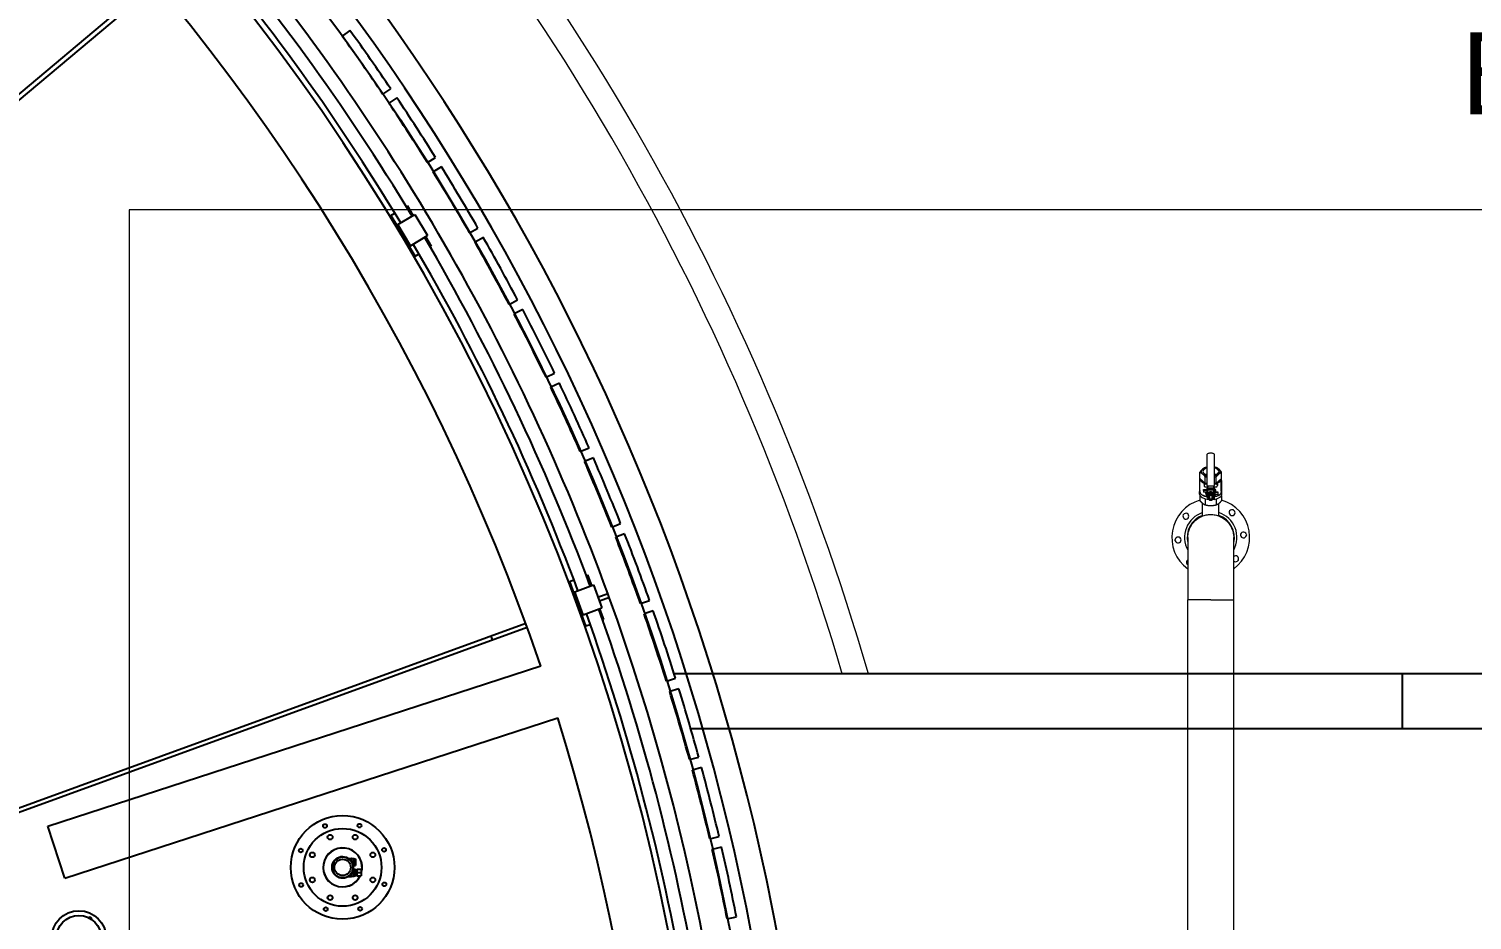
# Model space of a CAD drawing. Header units: millimetres. Extents: x 0 to 100323, y 0 to 59400.
# Drawn here: x 20788 to 26074, y 23813 to 27079 of the extents above; entities that cross this region are included whole.
import ezdxf

# ---------------------------------------------------------------- set-up
doc = ezdxf.new("R2010")
doc.units = ezdxf.units.MM
doc.header["$LTSCALE"] = 100
doc.layers.add('Detail Boundary', color=7, linetype='Continuous', lineweight=18)
doc.layers.add('Visible', color=7, linetype='Continuous', lineweight=25)
for name, color, linetype, lineweight, true_color in [('P_Biomass (BM)', 150, 'Continuous', 18, 0x007fff), ('P_Cable Ducts (CD)', 30, 'Continuous', 18, 0xff7f00), ('P_Condensate (CS)', 40, 'Continuous', 18, 0xffbf00)]:
    doc.layers.add(name, color=color, linetype=linetype, lineweight=lineweight, true_color=true_color)
doc.styles.add('Title', font='arial.ttf')

# ---------------------------------------------------------------- blocks, each defined once
blk = doc.blocks.new('2dDetail1')
at = {"layer": 'Detail Boundary', "flags": 128}
blk.add_lwpolyline([(211.552, 187.035), (311.266, 187.035), (311.266, 264.162), (211.552, 264.162), (211.552, 187.035)], dxfattribs=at)
at = {"layer": 'Detail Boundary', "insert": (260.332, 267.662), "char_height": 3, "attachment_point": 7, "style": 'Title'}
blk.add_mtext('B', dxfattribs=at)

msp = doc.modelspace()

# ---------------------------------------------------------------- linework, layer by layer
at = {"layer": 'P_Biomass (BM)'}
for p, q in [((25104.1, 25519.8), (25104.1, 25521.3)), ((25104.1, 25405.8), (25104.1, 25519.8)), ((25129.1, 25521.3), (25129.1, 25519.8)), ((25129.1, 25519.8), (25129.1, 25405.8)), ((25076.6, 25384.4), (25076.6, 25431.3)), ((25076.8, 25431.3), (25076.8, 25454.6)), ((25076.8, 25431.3), (25096.7, 25414.1)), ((25096.7, 25414.1), (25096.7, 25437.4)), ((25136.5, 25414.1), (25136.5, 25437.4)), ((25136.5, 25414.1), (25156.5, 25431.3)), ((25156.5, 25431.3), (25156.5, 25454.6)), ((25156.6, 25424.4), (25156.6, 25431.3)), ((25075.6, 25374.8), (25075.6, 25384.4)), ((25090.6, 25391), (25103.6, 25392.2)), ((25090.6, 25388.2), (25090.6, 25391)), ((25104.2, 25388.2), (25090.6, 25388.2)), ((25090.6, 25388.2), (25090.6, 25381.3)), ((25099.3, 25381.3), (25090.6, 25381.3)), ((25092, 25410.7), (25092, 25406)), ((25096.7, 25414.1), (25104.1, 25414.1)), ((25104.1, 25410.8), (25097.6, 25410.8)), ((25097.6, 25401.1), (25105.6, 25401.1)), ((25098.6, 25376.9), (25098.6, 25381.3)), ((25105.6, 25386.4), (25100.6, 25383.9)), ((25100.6, 25381.4), (25100.6, 25383.9)), ((25105.6, 25383.9), (25100.6, 25381.4)), ((25100.6, 25381.4), (25100.6, 25365.4)), ((25103.6, 25399.3), (25103.6, 25395.4)), ((25103.6, 25391.6), (25103.6, 25395.4)), ((25104.2, 25388.2), (25104.2, 25390.4)), ((25105.1, 25400.7), (25105.6, 25400.7)), ((25105.1, 25394), (25128.1, 25394)), ((25105.1, 25390.1), (25128.1, 25390.1)), ((25105.6, 25405.1), (25127.6, 25405.1)), ((25105.6, 25404.1), (25105.6, 25405.1)), ((25105.6, 25404.1), (25105.6, 25401.3)), ((25105.6, 25395.9), (25105.6, 25401.3)), ((25127.6, 25395.9), (25105.6, 25395.9)), ((25105.6, 25378.4), (25105.6, 25390.1)), ((25109.7, 25378.8), (25109.7, 25374.9)), ((25123.6, 25378.8), (25123.6, 25374.9)), ((25127.6, 25404.1), (25127.6, 25405.1)), ((25127.6, 25404.1), (25127.6, 25401.3)), ((25127.6, 25395.9), (25127.6, 25401.3)), ((25127.6, 25401.1), (25135.6, 25401.1)), ((25127.6, 25400.7), (25128.1, 25400.7)), ((25127.6, 25378.4), (25127.6, 25390.1)), ((25132.6, 25383.9), (25127.6, 25386.4)), ((25132.6, 25381.4), (25127.6, 25383.9)), ((25129.1, 25414.1), (25136.5, 25414.1)), ((25135.6, 25410.8), (25129.1, 25410.8)), ((25129.6, 25399.3), (25129.6, 25395.4)), ((25129.6, 25395.4), (25129.6, 25391.6)), ((25132.6, 25383.9), (25132.6, 25381.4)), ((25132.6, 25365.4), (25132.6, 25381.4)), ((25134.2, 25384), (25134.2, 25380.4)), ((25134.2, 25384), (25142.7, 25383)), ((25142.7, 25380.4), (25134.2, 25380.4)), ((25142.7, 25373.5), (25134.2, 25373.5)), ((25134.6, 25384), (25134.6, 25385.6)), ((25141.2, 25410.7), (25141.2, 25406)), ((25142.7, 25383), (25142.7, 25380.4)), ((25142.7, 25380.4), (25142.7, 25373.5)), ((25154.7, 25384.8), (25154.7, 25418.3)), ((25154.7, 25418.3), (25156.6, 25418.3)), ((25154.7, 25384.8), (25156.6, 25384.8)), ((25156.6, 25424.4), (25156.6, 25418.3)), ((25156.6, 25418.3), (25156.6, 25384.8)), ((25156.6, 25384.4), (25156.6, 25384.8)), ((25157.6, 25374.8), (25157.6, 25384.4)), ((25076.8, 25369.9), (25076.8, 25351.5)), ((25086.5, 25294.2), (25086.5, 25340.4)), ((25096.7, 25356.8), (25096.7, 25334.2)), ((25100.6, 25365.4), (25102.9, 25364.3)), ((25102.6, 25370.9), (25102.6, 25368.9)), ((25102.8, 25368.4), (25102.8, 25364.5)), ((25111.6, 25367.7), (25111.6, 25359.2)), ((25112.6, 25353.6), (25112.5, 25353.7)), ((25112.6, 25353.6), (25112.6, 25350.6)), ((25120.6, 25350.6), (25112.6, 25350.6)), ((25120.8, 25353.7), (25120.6, 25353.6)), ((25120.6, 25350.6), (25120.6, 25353.6)), ((25121.6, 25359.2), (25121.6, 25367.7)), ((25129.6, 25354.4), (25123.8, 25354.4)), ((25129.6, 25363), (25129.6, 25354.4)), ((25129.7, 25369.8), (25130.6, 25369.9)), ((25130.4, 25364.3), (25132.6, 25365.4)), ((25130.5, 25368.4), (25130.5, 25364.5)), ((25130.5, 25368), (25130.6, 25368)), ((25130.6, 25369.9), (25130.6, 25371.9)), ((25130.6, 25368), (25130.6, 25369.9)), ((25136.5, 25356.8), (25136.5, 25334.2)), ((25146.8, 25294.2), (25146.8, 25340.4)), ((25156.5, 25369.9), (25156.5, 25351.5)), ((25032.5, 25215.6), (25032.5, 25215.6)), ((25032.5, 25215.6), (25032.5, 24987)), ((25200.8, 24986.6), (25200.8, 25215.6)), ((25116.6, 24987), (25032.5, 24987)), ((25032.5, 24987), (25032.5, 24986.6)), ((25032.5, 23083.4), (25032.5, 24986.6)), ((25116.6, 24986.6), (25200.8, 24986.6)), ((25200.8, 23083.4), (25200.8, 24986.6)), ((25200.8, 24986.6), (25200.8, 24986.6))]:
    msp.add_line(p, q, dxfattribs=at)
for centre, radius, start, end in [((25105.6, 25521.3), 1.5, 109.3712, 180), ((25127.6, 25521.3), 1.5, 0, 70.6288), ((25116.6, 25215.6), 142.5, 106.2339, 233.8066), ((25116.6, 25215.6), 142.5, 306.1953, 73.7661), ((25025.5, 25293.7), 10.8, 152.3424, 126.5033), ((25116.6, 25215.6), 96, 108.3042, 208.7705), ((25116.6, 25215.6), 86.5, 110.399, 193.387), ((25116.6, 25215.6), 96, 331.2314, 71.6958), ((25116.6, 25215.6), 86.5, 346.6149, 69.601), ((25194.7, 25306.8), 10.8, 62.3424, 36.5033), ((24997, 25206.4), 10.8, 197.3424, 171.5033), ((25236.3, 25224.9), 10.8, 17.3424, 351.5033), ((25038.6, 25124.5), 10.8, 124.5205, 216.5033), ((25207.8, 25137.6), 10.8, 332.3424, 130.5767), ((25207.8, 25137.6), 10.8, 229.4252, 306.5033)]:
    msp.add_arc(centre, radius, start, end, dxfattribs=at)
for centre, major_axis, ratio, start_param, end_param in [((25116.6, 25431.3), (-40, 0), 0.5, 6.192924, 7.359018), ((25116.6, 25457.3), (-34.5, 0), 0.5, 5.759587, 6.806784), ((25116.6, 25457.3), (-34.5, 0), 0.5, 5.083144, 5.759587), ((25116.6, 25457.3), (34.5, 0), 0.5, 3.665191, 4.341634), ((25116.6, 25457.3), (-29.1, 0), 0.5, 5.156919, 7.409452), ((25116.6, 25435), (-28.3, 0), 0.5, 5.170483, 5.405675), ((25116.6, 25435), (-27.4, 0), 0.5, 5.186114, 5.398535), ((25116.6, 25457.3), (-34.5, 0), 0.5, 3.665191, 4.341634), ((25116.6, 25457.3), (29.1, 0), 0.5, 5.156919, 7.409452), ((25116.6, 25457.3), (34.5, 0), 0.5, 5.083144, 5.759587), ((25116.6, 25435), (-28.3, 0), 0.5, 4.019103, 4.254295), ((25116.6, 25435), (-27.4, 0), 0.5, 4.026243, 4.238664), ((25116.6, 25431.3), (40, 0), 0.5, 5.207353, 6.373447), ((25116.6, 25457.3), (34.5, 0), 0.5, 5.759587, 6.806784), ((25116.6, 25384.4), (-41, 0), 0.5, 6.061871, 7.453085), ((25116.6, 25374.8), (-41, 0), 0.5, 0, 1.390416), ((25116.6, 25384.4), (-40, 0), 0.5, 0, 1.159279), ((25097.6, 25406), (-5.6, 0), 0.866025, 4.712389, 7.853982), ((25116.6, 25376.9), (-18, 0), 0.866025, 6.001705, 6.759068), ((25116.6, 25368.9), (14, 0), 0.866025, 0.07854, 3.28494), ((25116.6, 25370.9), (-14, 0), 0.866025, 5.616239, 6.283185), ((25105.1, 25399.3), (-1.5, 0), 0.965926, 4.712389, 6.283185), ((25105.1, 25395.4), (-1.5, 0), 0.965926, 0, 1.570796), ((25105.1, 25391.6), (-1.5, 0), 0.965926, 0, 1.570796), ((25105.6, 25405.8), (-1.5, 0), 0.5, 0, 1.570796), ((25116.6, 25376.9), (18, 0), 0.866025, 2.22826, 2.334583), ((25116.6, 25370.9), (14, 0), 0.866025, 0.666946, 2.474646), ((25116.6, 25363.9), (-12, 0), 0.866025, 4.712389, 5.759587), ((25116.6, 25363.9), (-12, 0), 0.866025, 3.665191, 4.712389), ((25127.6, 25405.8), (1.5, 0), 0.5, 4.712389, 6.283185), ((25116.6, 25376.9), (18, 0), 0.866025, 0.224093, 0.913333), ((25116.6, 25370.9), (14, 0), 0.866025, 0.07854, 0.666946), ((25128.1, 25399.3), (1.5, 0), 0.965926, 0, 1.570796), ((25128.1, 25395.4), (1.5, 0), 0.965926, 4.712389, 6.283185), ((25128.1, 25391.6), (1.5, 0), 0.965926, 4.712389, 6.283185), ((25116.6, 25374.8), (41, 0), 0.5, 5.035031, 6.283185), ((25116.6, 25384.4), (41, 0), 0.5, 5.113285, 6.5045), ((25116.6, 25384.4), (40, 0), 0.5, 5.123906, 6.283185), ((25116.6, 25376.9), (18, 0), 0.866025, 5.807303, 6.059092), ((25135.6, 25406), (5.6, 0), 0.866025, 4.712389, 7.853982), ((25116.6, 25424.4), (40, 0), 0.5, 5.97409, 6.283185), ((25116.6, 25363.9), (-12, 0), 0.866025, 5.759587, 6.806784), ((25116.6, 25363.9), (12, 0), 0.866025, 3.665191, 4.712389), ((25116.6, 25363.9), (-8, 0), 0.866025, 5.387521, 7.17885), ((25116.6, 25364.3), (-7, 0), 0.866025, 5.507992, 7.058379), ((25116.6, 25368.6), (-7, 0), 0.866025, 0.36141, 0.775193), ((25116.6, 25370.9), (8.1, 0), 0.866025, 3.794524, 4.047103), ((25116.6, 25363.9), (8, 0), 0.866025, 0.895665, 2.245928), ((25116.6, 25363.4), (7, 0), 0.866025, 0.775193, 2.366399), ((25116.6, 25363.4), (-7, 0), 0.866025, 0.775193, 2.366399), ((25116.6, 25363.9), (-8, 0), 0.866025, 0.895665, 2.245928), ((25116.6, 25363.9), (12, 0), 0.866025, 4.712389, 5.759587), ((25116.6, 25363.9), (8, 0), 0.866025, 5.387521, 7.17885), ((25116.6, 25364.3), (7, 0), 0.866025, 5.507992, 7.058379), ((25116.6, 25370.9), (8.1, 0), 0.866025, 5.377675, 5.630254), ((25116.6, 25368.6), (7, 0), 0.866025, 5.507992, 5.921775), ((25116.6, 25363.9), (12, 0), 0.866025, 5.759587, 6.806784), ((25116.6, 25368.9), (14, 0), 0.866025, 6.139838, 6.204645)]:
    msp.add_ellipse(centre, major_axis=major_axis, ratio=ratio, start_param=start_param, end_param=end_param, dxfattribs=at)
for points, knots in [([(25128.1, 25522.7), (25126.7, 25523.2), (25125.2, 25523.6), (25122.1, 25524.2), (25120.5, 25524.4), (25117.4, 25524.6), (25115.8, 25524.6), (25112.7, 25524.4), (25111.2, 25524.2), (25108.1, 25523.6), (25106.6, 25523.2), (25105.1, 25522.7)], [5.8975334, 5.8975334, 5.8975334, 5.8975334, 6.0517941, 6.0517941, 6.2060549, 6.2060549, 6.3603157, 6.3603157, 6.5145765, 6.5145765, 6.6688372, 6.6688372, 6.6688372, 6.6688372]), ([(25092, 25410.7), (25092, 25411.3), (25092.2, 25411.9), (25092.7, 25412.8), (25093.1, 25413.2), (25094, 25413.7), (25094.7, 25413.9), (25096.1, 25414), (25096.9, 25413.9), (25097.6, 25413.7)], [-1.8119056, -1.8119056, -1.8119056, -1.8119056, -1.6002654, -1.6002654, -1.3886253, -1.3886253, -1.1377582, -1.1377582, -0.8868911, -0.8868911, -0.8868911, -0.8868911]), ([(25100.4, 25391.9), (25100.8, 25392.5), (25101.2, 25393.1), (25102.3, 25394.2), (25102.9, 25394.8), (25103.6, 25395.3)], [-10.2383259, -10.2383259, -10.2383259, -10.2383259, -9.9889569, -9.9889569, -9.6840106, -9.6840106, -9.6840106, -9.6840106]), ([(25129.6, 25395.3), (25130.3, 25394.8), (25131, 25394.2), (25132.2, 25392.9), (25132.8, 25392.1), (25133.7, 25390.4), (25134.1, 25389.5), (25134.5, 25387.6), (25134.6, 25386.6), (25134.6, 25385.6)], [-6.850887, -6.850887, -6.850887, -6.850887, -6.545941, -6.545941, -6.201171, -6.201171, -5.856402, -5.856402, -5.511633, -5.511633, -5.511633, -5.511633]), ([(25141.2, 25410.7), (25141.2, 25411.3), (25141.1, 25411.9), (25140.5, 25412.8), (25140.2, 25413.2), (25139.2, 25413.7), (25138.6, 25413.9), (25137.1, 25414), (25136.4, 25413.9), (25135.6, 25413.7)], [0, 0, 0, 0, 0.2116401, 0.2116401, 0.4232803, 0.4232803, 0.6741474, 0.6741474, 0.9250144, 0.9250144, 0.9250144, 0.9250144]), ([(25016, 25298.7), (25016.1, 25299), (25016.3, 25299.2), (25016.9, 25300.3), (25017.5, 25301), (25018.5, 25301.9), (25018.8, 25302.1), (25019.1, 25302.3)], [-2.1952792, -2.1952792, -2.1952792, -2.1952792, -2.0993492, -2.0993492, -1.8229843, -1.8229843, -1.7097702, -1.7097702, -1.7097702, -1.7097702]), ([(25032.5, 25215.6), (25032.5, 25218.2), (25032.6, 25220.9), (25033.1, 25226.5), (25033.5, 25229.3), (25034.6, 25234.8), (25035.3, 25237.6), (25037, 25242.9), (25037.9, 25245.4), (25039.9, 25250.2), (25041, 25252.7), (25043.6, 25257.6), (25045.1, 25260), (25048.2, 25264.7), (25049.9, 25267), (25053.5, 25271.3), (25055.3, 25273.3), (25059, 25277), (25061, 25278.8), (25065.2, 25282.3), (25067.5, 25284), (25072.2, 25287.2), (25074.7, 25288.6), (25079.6, 25291.2), (25082, 25292.4), (25086.8, 25294.4), (25089.4, 25295.3), (25094.7, 25296.9), (25097.4, 25297.6), (25103, 25298.7), (25105.8, 25299.1), (25111.3, 25299.7), (25114, 25299.8), (25116.6, 25299.8), (25119.2, 25299.8), (25121.9, 25299.7), (25127.5, 25299.1), (25130.3, 25298.7), (25135.8, 25297.6), (25138.6, 25296.9), (25143.9, 25295.3), (25146.4, 25294.4), (25151.2, 25292.4), (25153.7, 25291.2), (25158.6, 25288.6), (25161, 25287.2), (25165.7, 25284), (25168, 25282.3), (25172.3, 25278.8), (25174.3, 25277), (25178, 25273.3), (25179.8, 25271.3), (25183.3, 25267), (25185, 25264.7), (25188.2, 25260), (25189.6, 25257.6), (25192.2, 25252.7), (25193.4, 25250.2), (25195.4, 25245.4), (25196.3, 25242.9), (25197.9, 25237.6), (25198.6, 25234.8), (25199.7, 25229.3), (25200.1, 25226.5), (25200.7, 25220.9), (25200.8, 25218.2), (25200.8, 25215.6)], [37.386901, 37.386901, 37.386901, 37.386901, 38.165795, 38.165795, 38.944689, 38.944689, 39.723583, 39.723583, 40.502477, 40.502477, 41.28137, 41.28137, 42.060264, 42.060264, 42.839158, 42.839158, 43.618052, 43.618052, 44.396945, 44.396945, 45.175839, 45.175839, 45.954733, 45.954733, 46.733627, 46.733627, 47.512521, 47.512521, 48.291414, 48.291414, 49.070308, 49.070308, 49.849202, 49.849202, 49.849202, 50.628096, 50.628096, 51.406989, 51.406989, 52.185883, 52.185883, 52.964777, 52.964777, 53.743671, 53.743671, 54.522564, 54.522564, 55.301458, 55.301458, 56.080352, 56.080352, 56.859246, 56.859246, 57.638139, 57.638139, 58.417033, 58.417033, 59.195927, 59.195927, 59.974821, 59.974821, 60.753715, 60.753715, 61.532608, 61.532608, 62.31136, 62.31136, 62.31136, 62.31136]), ([(25199.7, 25316.3), (25200, 25316.1), (25200.2, 25316), (25201.3, 25315.3), (25202, 25314.7), (25202.9, 25313.8), (25203.1, 25313.5), (25203.3, 25313.2)], [-2.1952792, -2.1952792, -2.1952792, -2.1952792, -2.0993492, -2.0993492, -1.8229843, -1.8229843, -1.7097702, -1.7097702, -1.7097702, -1.7097702]), ([(25246.5, 25228.1), (25246.6, 25227.8), (25246.7, 25227.5), (25247, 25226.3), (25247, 25225.3), (25247, 25224), (25247, 25223.7), (25246.9, 25223.3)], [-2.1952792, -2.1952792, -2.1952792, -2.1952792, -2.0993492, -2.0993492, -1.8229843, -1.8229843, -1.7097702, -1.7097702, -1.7097702, -1.7097702]), ([(24986.7, 25203.2), (24986.7, 25203.3), (24986.6, 25203.4), (24986.2, 25204.9), (24986.1, 25206.3), (24986.3, 25207.8), (24986.3, 25207.9), (24986.4, 25208)], [-3.2252988, -3.2252988, -3.2252988, -3.2252988, -3.177097, -3.177097, -2.688345, -2.688345, -2.659356, -2.659356, -2.659356, -2.659356]), ([(25032.5, 25115.6), (25031.8, 25116.1), (25031.2, 25116.6), (25030.4, 25117.5), (25030.2, 25117.8), (25029.9, 25118.1)], [-2.0663888, -2.0663888, -2.0663888, -2.0663888, -1.8229843, -1.8229843, -1.7097702, -1.7097702, -1.7097702, -1.7097702]), ([(25217.3, 25132.6), (25217.1, 25132.3), (25217, 25132), (25216.3, 25131), (25215.7, 25130.3), (25214.8, 25129.4), (25214.5, 25129.2), (25214.2, 25128.9)], [-2.1952792, -2.1952792, -2.1952792, -2.1952792, -2.0993492, -2.0993492, -1.8229843, -1.8229843, -1.7097702, -1.7097702, -1.7097702, -1.7097702])]:
    msp.add_open_spline(points, degree=3, knots=knots, dxfattribs=at)
for points, weights in [([(25086.7, 25465.9), (25082.1, 25461.9), (25076.8, 25454.6)], [1.77816775413, 1.77816775413, 1.65050105335]), ([(25076.8, 25454.6), (25082.1, 25452.7), (25086.7, 25448.7)], [1.65050105335, 1.77816775413, 1.77816775413]), ([(25096.7, 25471.9), (25091.4, 25469.9), (25086.7, 25465.9)], [1.65050105335, 1.77816775413, 1.77816775413]), ([(25086.7, 25448.7), (25091.4, 25444.7), (25096.7, 25437.4)], [1.77816775413, 1.77816775413, 1.65050105335]), ([(25104.1, 25473.5), (25100.6, 25472.8), (25096.7, 25471.9)], [1.72335298424, 1.69451358014, 1.65050105335]), ([(25096.7, 25437.4), (25100.6, 25438.3), (25104.1, 25439)], [1.65050105335, 1.69451358014, 1.72335298424]), ([(25136.5, 25471.9), (25132.7, 25472.8), (25129.1, 25473.5)], [1.65050105335, 1.69451358014, 1.72335298424]), ([(25129.1, 25439), (25132.7, 25438.3), (25136.5, 25437.4)], [1.72335298424, 1.69451358014, 1.65050105335]), ([(25146.5, 25465.9), (25141.9, 25469.9), (25136.5, 25471.9)], [1.77816775413, 1.77816775413, 1.65050105335]), ([(25136.5, 25437.4), (25141.9, 25444.7), (25146.5, 25448.7)], [1.65050105335, 1.77816775413, 1.77816775413]), ([(25156.5, 25454.6), (25151.1, 25461.9), (25146.5, 25465.9)], [1.65050105335, 1.77816775413, 1.77816775413]), ([(25146.5, 25448.7), (25151.1, 25452.7), (25156.5, 25454.6)], [1.77816775413, 1.77816775413, 1.65050105335]), ([(25102.8, 25368.4), (25104.6, 25371.7), (25106.2, 25374.1)], [1.66506350946, 1.79385662014, 1.79385662014]), ([(25106.2, 25374.1), (25107.8, 25376.5), (25109.7, 25378.8)], [1.79385662014, 1.79385662014, 1.66506350946]), ([(25106.2, 25369.1), (25107.8, 25371.5), (25109.7, 25374.9)], [1.79385662014, 1.79385662014, 1.66506350946]), ([(25116.6, 25379.3), (25113.4, 25379.3), (25109.7, 25378.8)], [1.79385662014, 1.79385662014, 1.66506350946]), ([(25116.6, 25374.3), (25113.4, 25374.3), (25109.7, 25374.9)], [1.79385662014, 1.79385662014, 1.66506350946]), ([(25123.6, 25378.8), (25119.8, 25379.3), (25116.6, 25379.3)], [1.66506350946, 1.79385662014, 1.79385662014]), ([(25123.6, 25374.9), (25119.8, 25374.3), (25116.6, 25374.3)], [1.66506350946, 1.79385662014, 1.79385662014]), ([(25123.6, 25378.8), (25125.4, 25376.5), (25127, 25374.1)], [1.66506350946, 1.79385662014, 1.79385662014]), ([(25123.6, 25374.9), (25125.4, 25371.5), (25127, 25369.1)], [1.66506350946, 1.79385662014, 1.79385662014]), ([(25127, 25374.1), (25128.6, 25371.7), (25130.5, 25368.4)], [1.79385662014, 1.79385662014, 1.66506350946]), ([(25086.7, 25340.2), (25082.1, 25344.2), (25076.8, 25351.5)], [1.77816775413, 1.77816775413, 1.65050105335]), ([(25096.7, 25334.2), (25091.4, 25336.2), (25086.7, 25340.2)], [1.65050105335, 1.77816775413, 1.77816775413]), ([(25116.6, 25331.5), (25107.4, 25331.5), (25096.7, 25334.2)], [1.77816775413, 1.77816775413, 1.65050105335]), ([(25102.8, 25364.5), (25104.6, 25366.7), (25106.2, 25369.1)], [1.66506350946, 1.79385662014, 1.79385662014]), ([(25106.2, 25358.7), (25104.6, 25361.1), (25102.8, 25364.5)], [1.79385662014, 1.79385662014, 1.66506350946]), ([(25109.7, 25354.1), (25107.8, 25356.3), (25106.2, 25358.7)], [1.66506350946, 1.79385662014, 1.79385662014]), ([(25116.6, 25353.5), (25113.4, 25353.5), (25109.7, 25354.1)], [1.79385662014, 1.79385662014, 1.66506350946]), ([(25111.6, 25367.7), (25111.6, 25368.4), (25111.6, 25369.3)], [1.09389498572, 1.12552357002, 1.14874156311]), ([(25111.6, 25358.5), (25111.6, 25358.9), (25111.6, 25359.2)], [1.14874156311, 1.12552357002, 1.09389498572]), ([(25123.6, 25354.1), (25119.8, 25353.5), (25116.6, 25353.5)], [1.66506350946, 1.79385662014, 1.79385662014]), ([(25136.5, 25334.2), (25125.9, 25331.5), (25116.6, 25331.5)], [1.65050105335, 1.77816775413, 1.77816775413]), ([(25121.6, 25369.3), (25121.6, 25368.4), (25121.6, 25367.7)], [1.14874156311, 1.12552357002, 1.09389498572]), ([(25121.6, 25359.2), (25121.6, 25358.9), (25121.6, 25358.5)], [1.09389498572, 1.12552357002, 1.14874156311]), ([(25127, 25358.7), (25125.4, 25356.3), (25123.6, 25354.1)], [1.79385662014, 1.79385662014, 1.66506350946]), ([(25127, 25369.1), (25128.6, 25366.7), (25130.5, 25364.5)], [1.79385662014, 1.79385662014, 1.66506350946]), ([(25130.5, 25364.5), (25128.6, 25361.1), (25127, 25358.7)], [1.66506350946, 1.79385662014, 1.79385662014]), ([(25146.5, 25340.2), (25141.9, 25336.2), (25136.5, 25334.2)], [1.77816775413, 1.77816775413, 1.65050105335]), ([(25156.5, 25351.5), (25151.1, 25344.2), (25146.5, 25340.2)], [1.65050105335, 1.77816775413, 1.77816775413])]:
    msp.add_rational_spline(points, weights, degree=2, dxfattribs=at)
at = {"layer": 'P_Cable Ducts (CD)'}
for radius, start, end in [(8966, 16.19046, 44.03491), (8874, 16.363, 44.02992)]:
    msp.add_arc((15252.6, 22215.6), radius, start, end, dxfattribs=at)
at = {"layer": 'P_Condensate (CS)'}
msp.add_arc((15252.6, 22215.6), 8966, 45.96509, 314.03491, dxfattribs=at)
at = {"layer": 'Visible'}
for p, q in [((15578.3, 22499.3), (21245.6, 27254.8)), ((21255.9, 27242.5), (15588.6, 22487.1)), ((21963.9, 27073.6), (21935.6, 27053)), ((22084.5, 26840.3), (22113.5, 26859.9)), ((22135.9, 26826.7), (22106.8, 26807.2)), ((22247.9, 26589.2), (22277.6, 26607.7)), ((22298.8, 26573.7), (22269, 26555.3)), ((22169.5, 26429.1), (22173.6, 26431.6)), ((22173.6, 26431.6), (22194.6, 26396.3)), ((22113.5, 26395.8), (22128, 26404.4)), ((22113.5, 26395.8), (22137.5, 26355.4)), ((22139.2, 26362.2), (22202, 26399.5)), ((22195.1, 26395.5), (22194.6, 26396.3)), ((22202, 26399.5), (22248, 26322.2)), ((22141.8, 26357.9), (22137.5, 26355.4)), ((22142.1, 26347.7), (22137.5, 26355.4)), ((22139, 26345.8), (22139.5, 26346.1)), ((22185.2, 26284.9), (22139.2, 26362.2)), ((22142.1, 26347.7), (22139.5, 26346.1)), ((22143.3, 26355.4), (22141.6, 26354.3)), ((22144.6, 26349.2), (22141.6, 26354.3)), ((22142.1, 26347.7), (22173.8, 26294.4)), ((22176.3, 26295.9), (22144.6, 26349.2)), ((22402.1, 26332.3), (22432.5, 26349.7)), ((22170.7, 26292.5), (22171.2, 26292.8)), ((22171.2, 26292.8), (22173.8, 26294.4)), ((22173.8, 26294.4), (22178.4, 26286.6)), ((22176.3, 26295.9), (22179.4, 26290.7)), ((22182.7, 26289.2), (22178.4, 26286.6)), ((22202.4, 26246.2), (22178.4, 26286.6)), ((22181.1, 26291.8), (22179.4, 26290.7)), ((22185.2, 26284.9), (22248, 26322.2)), ((22241.6, 26317.2), (22241.1, 26318.1)), ((22262.5, 26282), (22241.6, 26317.2)), ((22258.4, 26279.5), (22262.5, 26282)), ((22452.4, 26315), (22422, 26297.6)), ((22202.4, 26246.2), (22216.9, 26254.9)), ((22546.9, 26070), (22577.9, 26086.3)), ((22596.5, 26050.9), (22565.5, 26034.6)), ((22682, 25802.6), (22713.6, 25817.8)), ((22730.9, 25781.7), (22699.3, 25766.5)), ((22807.4, 25530.5), (22839.5, 25544.5)), ((22855.4, 25507.8), (22823.4, 25493.8)), ((22922.8, 25254), (22955.3, 25266.8)), ((22970, 25229.6), (22937.4, 25216.7)), ((22768.2, 25054.7), (22784.1, 25060.5)), ((22829.4, 25077.1), (22834, 25078.7)), ((22834, 25078.7), (22848, 25040.2)), ((22768.2, 25054.7), (22784.4, 25010.6)), ((22789.1, 25012.3), (22784.4, 25010.6)), ((22787.4, 25002.1), (22784.4, 25010.6)), ((22787.3, 25017), (22855.9, 25042)), ((22818.2, 24932.5), (22787.3, 25017)), ((22790.1, 25009.5), (22788.2, 25008.8)), ((22790.3, 25003.2), (22788.2, 25008.8)), ((22848.4, 25039.3), (22848, 25040.2)), ((22855.9, 25042), (22886.8, 24957.5)), ((22872.2, 24997.4), (22908.4, 25010.6)), ((22784.1, 25000.9), (22784.6, 25001.1)), ((22787.4, 25002.1), (22784.6, 25001.1)), ((22787.4, 25002.1), (22808.7, 24943.9)), ((22811.5, 24944.9), (22790.3, 25003.2)), ((22801.7, 24971.8), (22803.6, 24972.5)), ((22809.1, 24957.4), (22807.2, 24956.8)), ((22818.2, 24932.5), (22886.8, 24957.5)), ((22913.9, 24995.6), (22877.7, 24982.4)), ((22879.6, 24953.8), (22879.3, 24954.8)), ((22893.7, 24915.3), (22879.6, 24953.8)), ((23028, 24973.5), (23061, 24985.1)), ((15655.7, 22370.8), (22607.7, 24901.2)), ((22805.4, 24942.7), (22805.9, 24942.9)), ((22805.9, 24942.9), (22808.7, 24943.9)), ((22808.7, 24943.9), (22811.8, 24935.4)), ((22811.5, 24944.9), (22813.6, 24939.3)), ((22816.5, 24937.2), (22811.8, 24935.4)), ((22827.9, 24891.3), (22811.8, 24935.4)), ((22815.5, 24940), (22813.6, 24939.3)), ((22889.2, 24913.7), (22893.7, 24915.3)), ((23074.3, 24947.3), (23041.3, 24935.7)), ((22613.2, 24886.1), (15661.2, 22355.8)), ((22827.9, 24891.3), (22843.8, 24897.1)), ((20857.6, 24157.7), (22662.9, 24744.7)), ((23123, 24689.3), (23156.5, 24699.7)), ((29712.6, 24715.6), (23151.4, 24715.6)), ((25032.5, 24715.6), (23292.9, 24715.6)), ((25032.5, 24715.6), (23292.9, 24715.6)), ((25818, 24715.6), (25200.8, 24715.6)), ((29571.2, 24715.6), (25200.8, 24715.6)), ((27018, 24715.6), (25818, 24715.6)), ((25818, 24715.6), (25818, 24515.6)), ((25818, 24715.6), (25818, 24515.6)), ((23168.4, 24661.5), (23134.9, 24651.1)), ((20919.4, 23967.5), (22725.1, 24554.6)), ((23212, 24515.6), (29655.5, 24515.6)), ((23352.4, 24515.6), (25032.5, 24515.6)), ((25200.8, 24515.6), (25818, 24515.6)), ((25818, 24515.6), (27018, 24515.6)), ((23207.7, 24401.9), (23241.4, 24411.1)), ((23252, 24372.5), (23218.2, 24363.3)), ((20919.4, 23967.5), (20857.6, 24157.7)), ((23281.8, 24111.6), (23315.9, 24119.6)), ((23325, 24080.6), (23290.9, 24072.6)), ((21956.6, 24039.8), (21968.8, 24039.8)), ((21969, 24039.2), (21979.5, 24039.2)), ((21972.7, 24025.7), (21972.7, 24025.7)), ((21974.7, 24014.5), (21975.5, 24014.5)), ((21974.9, 24012.9), (21975.5, 24012.9)), ((21974.9, 24000.5), (21975.5, 24000.5)), ((21975.5, 24014.5), (21975.5, 24012.9)), ((21975.5, 24000.5), (21975.5, 24012.9)), ((21975.5, 24012.2), (21979.5, 24012.2)), ((21975.5, 24001.2), (21979.5, 24001.2)), ((21975.5, 24000.5), (21975.5, 23998.9)), ((21979.5, 24037.7), (21979.5, 24039.2)), ((21979.5, 24037.7), (21979.5, 24037)), ((21979.5, 24037.7), (21984.5, 24037.7)), ((21979.5, 24026.3), (21979.5, 24037)), ((21979.5, 24026.3), (21979.5, 24025.7)), ((21979.5, 24025.7), (21979.5, 24025)), ((21979.5, 24025.7), (21984.5, 24025.7)), ((21979.5, 24014.3), (21979.5, 24025)), ((21979.5, 24014.3), (21979.5, 24013.7)), ((21979.5, 24013.7), (21984.5, 24013.7)), ((21979.5, 24012.2), (21979.5, 24013.7)), ((21979.5, 23999.7), (21979.5, 24001.2)), ((21979.5, 23999.7), (21979.5, 23999)), ((21979.5, 23999.7), (21984.5, 23999.7)), ((21984.5, 24037.7), (21984.5, 24025.7)), ((21984.5, 24025.7), (21984.5, 24013.7)), ((21984.5, 23999.7), (21984.5, 23987.7)), ((21989.5, 23999.7), (21989.5, 23987.7)), ((21989.5, 23999.7), (22005.5, 23999.7)), ((22005.5, 23999.7), (22005.5, 23987.7)), ((21956.6, 23973.6), (21968.8, 23973.6)), ((21969, 23974.2), (21979.5, 23974.2)), ((21974.7, 23998.9), (21975.5, 23998.9)), ((21979.5, 23988.3), (21979.5, 23999)), ((21979.5, 23988.3), (21979.5, 23987.7)), ((21979.5, 23987.7), (21979.5, 23987)), ((21979.5, 23987.7), (21984.5, 23987.7)), ((21979.5, 23976.3), (21979.5, 23987)), ((21979.5, 23976.3), (21979.5, 23975.7)), ((21979.5, 23975.7), (21984.5, 23975.7)), ((21979.5, 23974.2), (21979.5, 23975.7)), ((21984.5, 23997.7), (21989.5, 23997.7)), ((21984.5, 23987.7), (21984.5, 23975.7)), ((21984.5, 23977.7), (21989.5, 23977.7)), ((21989.5, 23987.7), (21989.5, 23975.7)), ((21989.5, 23987.7), (22005.5, 23987.7)), ((21989.5, 23975.7), (22005.5, 23975.7)), ((22005.5, 23987.7), (22005.5, 23975.7)), ((23345.4, 23818.8), (23379.7, 23825.5))]:
    msp.add_line(p, q, dxfattribs=at)
for centre, radius in [((15252.6, 22215.6), 8250), ((21937, 24006.7), 190), ((21872.5, 24158.6), 7), ((21998.8, 24159.7), 7), ((21937, 24006.7), 142.5), ((21891.1, 24117.6), 9), ((21982.9, 24117.6), 9), ((21784, 24068.5), 7), ((21826.1, 24052.6), 9), ((22047.8, 24052.6), 9), ((22088.8, 24071.2), 7), ((21937, 24006.7), 38.5), ((21937, 24006.7), 30), ((21785.1, 23942.2), 7), ((21826.1, 23960.8), 9), ((22047.8, 23960.8), 9), ((22090, 23944.9), 7), ((21891.1, 23895.8), 9), ((21982.9, 23895.8), 9), ((20971, 23747.9), 100), ((21875.2, 23853.7), 7), ((22001.5, 23854.8), 7), ((20971, 23747.9), 82.5)]:
    msp.add_circle(centre, radius, dxfattribs=at)
for centre, radius, start, end in [((15252.6, 22215.6), 8420, 9.75585, 276.75081), ((15252.6, 22215.6), 8326.9, 9.19557, 276.32923), ((15252.6, 22215.6), 8030, 304.01786, 74.21), ((15252.6, 22215.6), 7830, 18.84424, 73.39969), ((15252.6, 22215.6), 8050.8, 31.05291, 41.07094), ((15252.6, 22215.6), 8099.1, 31.051, 41.07285), ((15252.6, 22215.6), 8150, 20.05624, 39.94376), ((15252.6, 22215.6), 8285, 34.0948, 35.8991), ((15252.6, 22215.6), 8250, 34.09538, 35.89851), ((15252.6, 22215.6), 8250, 32.01446, 33.81759), ((15252.6, 22215.6), 8285, 32.01387, 33.81817), ((15252.6, 22215.6), 8250, 29.93354, 31.73666), ((15252.6, 22215.6), 8285, 29.93295, 31.73725), ((15252.6, 22215.6), 8050.8, 20.39437, 30.4124), ((15252.6, 22215.6), 8099.1, 20.39246, 30.41431), ((15252.6, 22215.6), 8250, 27.85261, 29.65574), ((15252.6, 22215.6), 8285, 27.85202, 29.65632), ((15252.6, 22215.6), 8250, 25.77169, 27.57481), ((15252.6, 22215.6), 8285, 25.7711, 27.5754), ((15252.6, 22215.6), 8250, 23.69076, 25.49389), ((15252.6, 22215.6), 8285, 23.69017, 25.49447), ((15252.6, 22215.6), 8250, 21.60984, 23.41296), ((15252.6, 22215.6), 8285, 21.60925, 23.41355), ((15252.6, 22215.6), 8250, 19.52891, 21.33204), ((15252.6, 22215.6), 8285, 19.52832, 21.33262), ((15252.6, 22215.6), 8150, 19.94376, 20.05624), ((15252.6, 22215.6), 8099.1, 9.73392, 19.75577), ((15252.6, 22215.6), 8150, 0.05624, 19.94376), ((15252.6, 22215.6), 8050.8, 9.73583, 19.75386), ((15252.6, 22215.6), 8250, 17.44799, 19.25111), ((15252.6, 22215.6), 8285, 17.4474, 19.2517), ((15252.6, 22215.6), 7695, 19.94043, 20.05957), ((15252.6, 22215.6), 8250, 15.36706, 17.17019), ((15252.6, 22215.6), 8285, 15.36647, 17.17077), ((15252.6, 22215.6), 7830, 326.60031, 17.3807), ((15252.6, 22215.6), 8285, 13.28555, 15.08985), ((15252.6, 22215.6), 8250, 13.28614, 15.08926), ((21937, 24006.7), 71.5, 343.3438, 334.3059), ((21937, 24006.7), 71.2, 344.1367, 334.1943), ((15252.6, 22215.6), 8250, 11.20521, 13.00834), ((15252.6, 22215.6), 8285, 11.20462, 13.00893), ((21937, 24006.7), 38.7, 58.7866, 301.2134), ((21874.5, 24006.7), 100, 6.231, 10.9528), ((21937, 24006.7), 38.7, 354.2594, 5.7406), ((21874.5, 24006.7), 100, 349.0472, 353.769), ((21011, 23817.2), 7, 348.6008, 131.3992)]:
    msp.add_arc(centre, radius, start, end, dxfattribs=at)
for points, knots in [([(21972.7, 24025.7), (21972.3, 24027.4), (21971.9, 24029.2), (21971.1, 24032.4), (21970.7, 24033.9), (21969.9, 24036.5), (21969.6, 24037.5), (21969.1, 24039.1), (21968.9, 24039.6), (21968.8, 24039.8), (21968.8, 24039.8), (21968.8, 24039.8)], [-3.204029, -3.204029, -3.204029, -3.204029, -2.670229, -2.670229, -2.139018, -2.139018, -1.601802, -1.601802, -1.084933, -1.084933, -0.949074, -0.949074, -0.949074, -0.949074]), ([(21968.8, 23973.6), (21968.8, 23973.6), (21968.8, 23973.6), (21968.8, 23973.6), (21969, 23974), (21969.4, 23975.4), (21969.8, 23976.4), (21970.6, 23979), (21971, 23980.6), (21971.9, 23984), (21972.3, 23985.9), (21972.7, 23987.7)], [-2.25706, -2.25706, -2.25706, -2.25706, -2.237427, -2.237427, -1.702767, -1.702767, -1.13974, -1.13974, -0.560633, -0.560633, 0, 0, 0, 0])]:
    msp.add_open_spline(points, degree=3, knots=knots, dxfattribs=at)

# ---------------------------------------------------------------- block references
at = {"layer": 'Detail Boundary', "xscale": 100, "yscale": 100, "zscale": 100}
msp.add_blockref('2dDetail1', (0, 0), dxfattribs=at)

doc.saveas('drawing.dxf')
